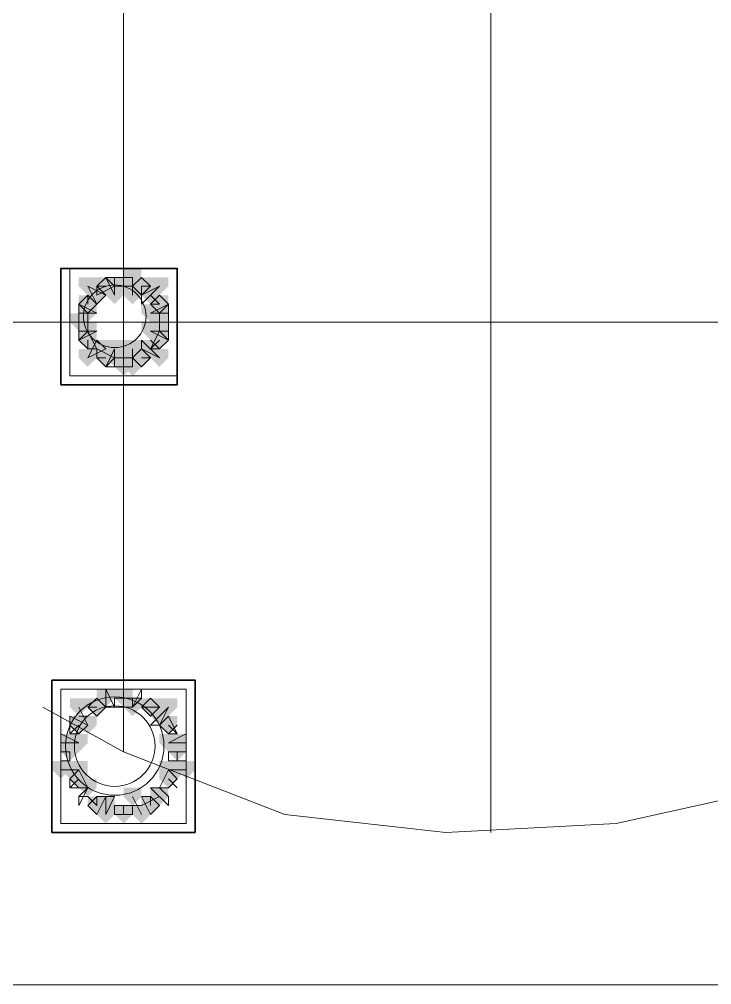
# Model space of a CAD drawing. Header units: millimetres. Extents: x 2315 to 4619, y 1334 to 1897.
# Drawn here: x 3888.82 to 3893.54, y 1534.67 to 1541.26 of the extents above; entities that cross this region are included whole.
import ezdxf

# ---------------------------------------------------------------- set-up
doc = ezdxf.new("R2010")
doc.units = ezdxf.units.MM
doc.linetypes.add('PDF_IMPORT', pattern=[1, 0.8, -0.2])
for name, color, linetype, true_color in [('PDF_10', 7, 'Continuous', 0x00b85c), ('PDF_AXIS', 7, 'Continuous', 0x00b85c), ('PDF_柱构件', 7, 'Continuous', 0x00b85c), ('PDF_转运站初步方案', 7, 'Continuous', 0x00b85c)]:
    doc.layers.add(name, color=color, linetype=linetype, true_color=true_color)
doc.layers.add('PDF_中心线层', color=1, linetype='Continuous')
doc.layers.add('PDF_粗实线层', color=7, linetype='Continuous')

msp = doc.modelspace()

# ---------------------------------------------------------------- hatches: boundary and pattern name
at = {"layer": 'PDF_10', "transparency": 33554559}
for points in [[(3889.4111, 1539.4974), (3889.3501, 1539.4974), (3889.3501, 1539.4363), (3889.4111, 1539.3752), (3889.4722, 1539.4363), (3889.4722, 1539.4974)], [(3889.4111, 1539.4974), (3889.3501, 1539.4974), (3889.3501, 1539.4363), (3889.4111, 1539.3752), (3889.4722, 1539.4363), (3889.4722, 1539.4974)], [(3889.5333, 1539.4974), (3889.4722, 1539.4974), (3889.4722, 1539.4363), (3889.5333, 1539.3752), (3889.5944, 1539.4363), (3889.5944, 1539.4974)], [(3889.5333, 1539.4974), (3889.4722, 1539.4974), (3889.4722, 1539.4363), (3889.5333, 1539.3752), (3889.5944, 1539.4363), (3889.5944, 1539.4974)], [(3889.6555, 1539.4974), (3889.5944, 1539.4974), (3889.5944, 1539.4363), (3889.6555, 1539.3752), (3889.7165, 1539.4363), (3889.7165, 1539.4974)], [(3889.6555, 1539.4974), (3889.5944, 1539.4974), (3889.5944, 1539.4363), (3889.6555, 1539.3752), (3889.7165, 1539.4363), (3889.7165, 1539.4974)], [(3889.289, 1539.3752), (3889.2279, 1539.3752), (3889.2279, 1539.3141), (3889.289, 1539.253), (3889.3501, 1539.3141), (3889.3501, 1539.3752)], [(3889.289, 1539.3752), (3889.2279, 1539.3752), (3889.2279, 1539.3141), (3889.289, 1539.253), (3889.3501, 1539.3141), (3889.3501, 1539.3752)], [(3889.289, 1539.3752), (3889.2279, 1539.3752), (3889.2279, 1539.3141), (3889.289, 1539.253), (3889.3501, 1539.3141), (3889.3501, 1539.3752)], [(3889.7776, 1539.3752), (3889.7165, 1539.3752), (3889.7165, 1539.3141), (3889.7776, 1539.253), (3889.8387, 1539.3141), (3889.8387, 1539.3752)], [(3889.7776, 1539.3752), (3889.7165, 1539.3752), (3889.7165, 1539.3141), (3889.7776, 1539.253), (3889.8387, 1539.3141), (3889.8387, 1539.3752)], [(3889.2279, 1539.253), (3889.1668, 1539.253), (3889.1668, 1539.192), (3889.2279, 1539.1309), (3889.289, 1539.192), (3889.289, 1539.253)], [(3889.2279, 1539.253), (3889.1668, 1539.253), (3889.1668, 1539.192), (3889.2279, 1539.1309), (3889.289, 1539.192), (3889.289, 1539.253)], [(3889.7776, 1539.253), (3889.7165, 1539.253), (3889.7165, 1539.192), (3889.7776, 1539.1309), (3889.8387, 1539.192), (3889.8387, 1539.253)], [(3889.7776, 1539.253), (3889.7165, 1539.253), (3889.7165, 1539.192), (3889.7776, 1539.1309), (3889.8387, 1539.192), (3889.8387, 1539.253)], [(3889.289, 1539.1309), (3889.2279, 1539.1309), (3889.2279, 1539.0698), (3889.289, 1539.0087), (3889.3501, 1539.0698), (3889.3501, 1539.1309)], [(3889.289, 1539.1309), (3889.2279, 1539.1309), (3889.2279, 1539.0698), (3889.289, 1539.0087), (3889.3501, 1539.0698), (3889.3501, 1539.1309)], [(3889.7776, 1539.1309), (3889.7165, 1539.1309), (3889.7165, 1539.0698), (3889.7776, 1539.0087), (3889.8387, 1539.0698), (3889.8387, 1539.1309)], [(3889.7776, 1539.1309), (3889.7165, 1539.1309), (3889.7165, 1539.0698), (3889.7776, 1539.0087), (3889.8387, 1539.0698), (3889.8387, 1539.1309)], [(3889.4111, 1539.0087), (3889.3501, 1539.0087), (3889.3501, 1538.9476), (3889.4111, 1538.8866), (3889.4722, 1538.9476), (3889.4722, 1539.0087)], [(3889.4111, 1539.0087), (3889.3501, 1539.0087), (3889.3501, 1538.9476), (3889.4111, 1538.8866), (3889.4722, 1538.9476), (3889.4722, 1539.0087)], [(3889.6555, 1539.0087), (3889.5944, 1539.0087), (3889.5944, 1538.9476), (3889.6555, 1538.8866), (3889.7165, 1538.9476), (3889.7165, 1539.0087)], [(3889.6555, 1539.0087), (3889.5944, 1539.0087), (3889.5944, 1538.9476), (3889.6555, 1538.8866), (3889.7165, 1538.9476), (3889.7165, 1539.0087)], [(3889.6555, 1539.0087), (3889.5944, 1539.0087), (3889.5944, 1538.9476), (3889.6555, 1538.8866), (3889.7165, 1538.9476), (3889.7165, 1539.0087)], [(3889.5333, 1538.9476), (3889.4722, 1538.9476), (3889.4722, 1538.8866), (3889.5333, 1538.8255), (3889.5944, 1538.8866), (3889.5944, 1538.9476)], [(3889.5333, 1538.9476), (3889.4722, 1538.9476), (3889.4722, 1538.8866), (3889.5333, 1538.8255), (3889.5944, 1538.8866), (3889.5944, 1538.9476)], [(3889.5333, 1536.6876), (3889.4722, 1536.6876), (3889.4722, 1536.6265), (3889.5333, 1536.5655), (3889.5944, 1536.6265), (3889.5944, 1536.6876)], [(3889.5333, 1536.6876), (3889.4722, 1536.6876), (3889.4722, 1536.6265), (3889.5333, 1536.5655), (3889.5944, 1536.6265), (3889.5944, 1536.6876)], [(3889.3501, 1536.6265), (3889.289, 1536.6265), (3889.289, 1536.5655), (3889.3501, 1536.5044), (3889.4111, 1536.5655), (3889.4111, 1536.6265)], [(3889.3501, 1536.6265), (3889.289, 1536.6265), (3889.289, 1536.5655), (3889.3501, 1536.5044), (3889.4111, 1536.5655), (3889.4111, 1536.6265)], [(3889.3501, 1536.6265), (3889.289, 1536.6265), (3889.289, 1536.5655), (3889.3501, 1536.5044), (3889.4111, 1536.5655), (3889.4111, 1536.6265)], [(3889.7165, 1536.6265), (3889.6555, 1536.6265), (3889.6555, 1536.5655), (3889.7165, 1536.5044), (3889.7776, 1536.5655), (3889.7776, 1536.6265)], [(3889.7165, 1536.6265), (3889.6555, 1536.6265), (3889.6555, 1536.5655), (3889.7165, 1536.5044), (3889.7776, 1536.5655), (3889.7776, 1536.6265)], [(3889.7165, 1536.6265), (3889.6555, 1536.6265), (3889.6555, 1536.5655), (3889.7165, 1536.5044), (3889.7776, 1536.5655), (3889.7776, 1536.6265)], [(3889.2279, 1536.5044), (3889.1668, 1536.5044), (3889.1668, 1536.4433), (3889.2279, 1536.3822), (3889.289, 1536.4433), (3889.289, 1536.5044)], [(3889.2279, 1536.5044), (3889.1668, 1536.5044), (3889.1668, 1536.4433), (3889.2279, 1536.3822), (3889.289, 1536.4433), (3889.289, 1536.5044)], [(3889.8387, 1536.5044), (3889.7776, 1536.5044), (3889.7776, 1536.4433), (3889.8387, 1536.3822), (3889.8998, 1536.4433), (3889.8998, 1536.5044)], [(3889.8387, 1536.5044), (3889.7776, 1536.5044), (3889.7776, 1536.4433), (3889.8387, 1536.3822), (3889.8998, 1536.4433), (3889.8998, 1536.5044)], [(3889.1668, 1536.3211), (3889.1057, 1536.3211), (3889.1057, 1536.2601), (3889.1668, 1536.199), (3889.2279, 1536.2601), (3889.2279, 1536.3211)], [(3889.1668, 1536.3211), (3889.1057, 1536.3211), (3889.1057, 1536.2601), (3889.1668, 1536.199), (3889.2279, 1536.2601), (3889.2279, 1536.3211)], [(3889.8998, 1536.3211), (3889.8387, 1536.3211), (3889.8387, 1536.2601), (3889.8998, 1536.199), (3889.9609, 1536.2601), (3889.9609, 1536.3211)], [(3889.8998, 1536.3211), (3889.8387, 1536.3211), (3889.8387, 1536.2601), (3889.8998, 1536.199), (3889.9609, 1536.2601), (3889.9609, 1536.3211)], [(3889.8998, 1536.3211), (3889.8387, 1536.3211), (3889.8387, 1536.2601), (3889.8998, 1536.199), (3889.9609, 1536.2601), (3889.9609, 1536.3211)], [(3889.2279, 1536.1379), (3889.1668, 1536.1379), (3889.1668, 1536.0768), (3889.2279, 1536.0157), (3889.289, 1536.0768), (3889.289, 1536.1379)], [(3889.2279, 1536.1379), (3889.1668, 1536.1379), (3889.1668, 1536.0768), (3889.2279, 1536.0157), (3889.289, 1536.0768), (3889.289, 1536.1379)], [(3889.8387, 1536.1379), (3889.7776, 1536.1379), (3889.7776, 1536.0768), (3889.8387, 1536.0157), (3889.8998, 1536.0768), (3889.8998, 1536.1379)], [(3889.8387, 1536.1379), (3889.7776, 1536.1379), (3889.7776, 1536.0768), (3889.8387, 1536.0157), (3889.8998, 1536.0768), (3889.8998, 1536.1379)], [(3889.3501, 1535.9547), (3889.289, 1535.9547), (3889.289, 1535.8936), (3889.3501, 1535.8325), (3889.4111, 1535.8936), (3889.4111, 1535.9547)], [(3889.3501, 1535.9547), (3889.289, 1535.9547), (3889.289, 1535.8936), (3889.3501, 1535.8325), (3889.4111, 1535.8936), (3889.4111, 1535.9547)], [(3889.7165, 1535.9547), (3889.6555, 1535.9547), (3889.6555, 1535.8936), (3889.7165, 1535.8325), (3889.7776, 1535.8936), (3889.7776, 1535.9547)], [(3889.7165, 1535.9547), (3889.6555, 1535.9547), (3889.6555, 1535.8936), (3889.7165, 1535.8325), (3889.7776, 1535.8936), (3889.7776, 1535.9547)], [(3889.5333, 1535.8936), (3889.4722, 1535.8936), (3889.4722, 1535.8325), (3889.5333, 1535.7714), (3889.5944, 1535.8325), (3889.5944, 1535.8936)], [(3889.5333, 1535.8936), (3889.4722, 1535.8936), (3889.4722, 1535.8325), (3889.5333, 1535.7714), (3889.5944, 1535.8325), (3889.5944, 1535.8936)]]:
    msp.add_hatch(color=6, dxfattribs=at).paths.add_polyline_path(points)
at = {"layer": 'PDF_柱构件', "transparency": 33554559}
for points in [[(3889.5944, 1539.5584), (3889.5333, 1539.5584), (3889.5333, 1539.4974), (3889.5944, 1539.4363), (3889.6555, 1539.4974), (3889.6555, 1539.5584)], [(3889.289, 1539.4974), (3889.2279, 1539.4974), (3889.2279, 1539.4363), (3889.289, 1539.3752), (3889.3501, 1539.4363), (3889.3501, 1539.4974)], [(3889.3501, 1539.4363), (3889.289, 1539.4363), (3889.289, 1539.3752), (3889.3501, 1539.3141), (3889.4111, 1539.3752), (3889.4111, 1539.4363)], [(3889.4722, 1539.4974), (3889.4111, 1539.4974), (3889.4111, 1539.4363), (3889.4722, 1539.3752), (3889.5333, 1539.4363), (3889.5333, 1539.4974)], [(3889.4722, 1539.4363), (3889.4111, 1539.4363), (3889.4111, 1539.3752), (3889.4722, 1539.3141), (3889.5333, 1539.3752), (3889.5333, 1539.4363)], [(3889.5944, 1539.4974), (3889.5333, 1539.4974), (3889.5333, 1539.4363), (3889.5944, 1539.3752), (3889.6555, 1539.4363), (3889.6555, 1539.4974)], [(3889.5944, 1539.4363), (3889.5333, 1539.4363), (3889.5333, 1539.3752), (3889.5944, 1539.3141), (3889.6555, 1539.3752), (3889.6555, 1539.4363)], [(3889.7165, 1539.4363), (3889.6555, 1539.4363), (3889.6555, 1539.3752), (3889.7165, 1539.3141), (3889.7776, 1539.3752), (3889.7776, 1539.4363)], [(3889.7776, 1539.4974), (3889.7165, 1539.4974), (3889.7165, 1539.4363), (3889.7776, 1539.3752), (3889.8387, 1539.4363), (3889.8387, 1539.4974)], [(3889.289, 1539.3141), (3889.2279, 1539.3141), (3889.2279, 1539.253), (3889.289, 1539.192), (3889.3501, 1539.253), (3889.3501, 1539.3141)], [(3889.7165, 1539.3141), (3889.6555, 1539.3141), (3889.6555, 1539.253), (3889.7165, 1539.192), (3889.7776, 1539.253), (3889.7776, 1539.3141)], [(3889.7776, 1539.3141), (3889.7165, 1539.3141), (3889.7165, 1539.253), (3889.7776, 1539.192), (3889.8387, 1539.253), (3889.8387, 1539.3141)], [(3889.289, 1539.192), (3889.2279, 1539.192), (3889.2279, 1539.1309), (3889.289, 1539.0698), (3889.3501, 1539.1309), (3889.3501, 1539.192)], [(3889.7165, 1539.192), (3889.6555, 1539.192), (3889.6555, 1539.1309), (3889.7165, 1539.0698), (3889.7776, 1539.1309), (3889.7776, 1539.192)], [(3889.7776, 1539.192), (3889.7165, 1539.192), (3889.7165, 1539.1309), (3889.7776, 1539.0698), (3889.8387, 1539.1309), (3889.8387, 1539.192)], [(3889.3501, 1539.0698), (3889.289, 1539.0698), (3889.289, 1539.0087), (3889.3501, 1538.9476), (3889.4111, 1539.0087), (3889.4111, 1539.0698)], [(3889.4722, 1539.0698), (3889.4111, 1539.0698), (3889.4111, 1539.0087), (3889.4722, 1538.9476), (3889.5333, 1539.0087), (3889.5333, 1539.0698)], [(3889.5944, 1539.0698), (3889.5333, 1539.0698), (3889.5333, 1539.0087), (3889.5944, 1538.9476), (3889.6555, 1539.0087), (3889.6555, 1539.0698)], [(3889.7165, 1539.0698), (3889.6555, 1539.0698), (3889.6555, 1539.0087), (3889.7165, 1538.9476), (3889.7776, 1539.0087), (3889.7776, 1539.0698)], [(3889.289, 1539.0087), (3889.2279, 1539.0087), (3889.2279, 1538.9476), (3889.289, 1538.8866), (3889.3501, 1538.9476), (3889.3501, 1539.0087)], [(3889.4722, 1539.0087), (3889.4111, 1539.0087), (3889.4111, 1538.9476), (3889.4722, 1538.8866), (3889.5333, 1538.9476), (3889.5333, 1539.0087)], [(3889.5944, 1539.0087), (3889.5333, 1539.0087), (3889.5333, 1538.9476), (3889.5944, 1538.8866), (3889.6555, 1538.9476), (3889.6555, 1539.0087)], [(3889.7776, 1539.0087), (3889.7165, 1539.0087), (3889.7165, 1538.9476), (3889.7776, 1538.8866), (3889.8387, 1538.9476), (3889.8387, 1539.0087)], [(3889.5944, 1538.9476), (3889.5333, 1538.9476), (3889.5333, 1538.8866), (3889.5944, 1538.8255), (3889.6555, 1538.8866), (3889.6555, 1538.9476)], [(3889.4111, 1536.6876), (3889.3501, 1536.6876), (3889.3501, 1536.6265), (3889.4111, 1536.5655), (3889.4722, 1536.6265), (3889.4722, 1536.6876)], [(3889.2279, 1536.6265), (3889.1668, 1536.6265), (3889.1668, 1536.5655), (3889.2279, 1536.5044), (3889.289, 1536.5655), (3889.289, 1536.6265)], [(3889.5944, 1536.6265), (3889.5333, 1536.6265), (3889.5333, 1536.5655), (3889.5944, 1536.5044), (3889.6555, 1536.5655), (3889.6555, 1536.6265)], [(3889.8387, 1536.6265), (3889.7776, 1536.6265), (3889.7776, 1536.5655), (3889.8387, 1536.5044), (3889.8998, 1536.5655), (3889.8998, 1536.6265)], [(3889.7776, 1536.5655), (3889.7165, 1536.5655), (3889.7165, 1536.5044), (3889.7776, 1536.4433), (3889.8387, 1536.5044), (3889.8387, 1536.5655)], [(3889.289, 1536.5044), (3889.2279, 1536.5044), (3889.2279, 1536.4433), (3889.289, 1536.3822), (3889.3501, 1536.4433), (3889.3501, 1536.5044)], [(3889.1668, 1536.3822), (3889.1057, 1536.3822), (3889.1057, 1536.3211), (3889.1668, 1536.2601), (3889.2279, 1536.3211), (3889.2279, 1536.3822)], [(3889.2279, 1536.3822), (3889.1668, 1536.3822), (3889.1668, 1536.3211), (3889.2279, 1536.2601), (3889.289, 1536.3211), (3889.289, 1536.3822)], [(3889.8387, 1536.3822), (3889.7776, 1536.3822), (3889.7776, 1536.3211), (3889.8387, 1536.2601), (3889.8998, 1536.3211), (3889.8998, 1536.3822)], [(3889.8998, 1536.3822), (3889.8387, 1536.3822), (3889.8387, 1536.3211), (3889.8998, 1536.2601), (3889.9609, 1536.3211), (3889.9609, 1536.3822)], [(3889.1057, 1536.199), (3889.0447, 1536.199), (3889.0447, 1536.1379), (3889.1057, 1536.0768), (3889.1668, 1536.1379), (3889.1668, 1536.199)], [(3889.1668, 1536.199), (3889.1057, 1536.199), (3889.1057, 1536.1379), (3889.1668, 1536.0768), (3889.2279, 1536.1379), (3889.2279, 1536.199)], [(3889.2279, 1536.199), (3889.1668, 1536.199), (3889.1668, 1536.1379), (3889.2279, 1536.0768), (3889.289, 1536.1379), (3889.289, 1536.199)], [(3889.8387, 1536.199), (3889.7776, 1536.199), (3889.7776, 1536.1379), (3889.8387, 1536.0768), (3889.8998, 1536.1379), (3889.8998, 1536.199)], [(3889.8998, 1536.199), (3889.8387, 1536.199), (3889.8387, 1536.1379), (3889.8998, 1536.0768), (3889.9609, 1536.1379), (3889.9609, 1536.199)], [(3889.9609, 1536.199), (3889.8998, 1536.199), (3889.8998, 1536.1379), (3889.9609, 1536.0768), (3890.022, 1536.1379), (3890.022, 1536.199)], [(3889.289, 1536.0768), (3889.2279, 1536.0768), (3889.2279, 1536.0157), (3889.289, 1535.9547), (3889.3501, 1536.0157), (3889.3501, 1536.0768)], [(3889.5944, 1536.0157), (3889.5333, 1536.0157), (3889.5333, 1535.9547), (3889.5944, 1535.8936), (3889.6555, 1535.9547), (3889.6555, 1536.0157)], [(3889.7776, 1536.0157), (3889.7165, 1536.0157), (3889.7165, 1535.9547), (3889.7776, 1535.8936), (3889.8387, 1535.9547), (3889.8387, 1536.0157)], [(3889.4111, 1535.9547), (3889.3501, 1535.9547), (3889.3501, 1535.8936), (3889.4111, 1535.8325), (3889.4722, 1535.8936), (3889.4722, 1535.9547)], [(3889.4111, 1535.8936), (3889.3501, 1535.8936), (3889.3501, 1535.8325), (3889.4111, 1535.7714), (3889.4722, 1535.8325), (3889.4722, 1535.8936)], [(3889.6555, 1535.8936), (3889.5944, 1535.8936), (3889.5944, 1535.8325), (3889.6555, 1535.7714), (3889.7165, 1535.8325), (3889.7165, 1535.8936)]]:
    msp.add_hatch(color=6, dxfattribs=at).paths.add_polyline_path(points)
at = {"layer": 'PDF_转运站初步方案', "transparency": 33554559}
for points in [[(3889.4111, 1539.4974), (3889.3501, 1539.4974), (3889.3501, 1539.4363), (3889.4111, 1539.3752), (3889.4722, 1539.4363), (3889.4722, 1539.4974)], [(3889.4111, 1539.4974), (3889.3501, 1539.4974), (3889.3501, 1539.4363), (3889.4111, 1539.3752), (3889.4722, 1539.4363), (3889.4722, 1539.4974)], [(3889.5333, 1539.4974), (3889.4722, 1539.4974), (3889.4722, 1539.4363), (3889.5333, 1539.3752), (3889.5944, 1539.4363), (3889.5944, 1539.4974)], [(3889.5333, 1539.4974), (3889.4722, 1539.4974), (3889.4722, 1539.4363), (3889.5333, 1539.3752), (3889.5944, 1539.4363), (3889.5944, 1539.4974)], [(3889.6555, 1539.4974), (3889.5944, 1539.4974), (3889.5944, 1539.4363), (3889.6555, 1539.3752), (3889.7165, 1539.4363), (3889.7165, 1539.4974)], [(3889.6555, 1539.4974), (3889.5944, 1539.4974), (3889.5944, 1539.4363), (3889.6555, 1539.3752), (3889.7165, 1539.4363), (3889.7165, 1539.4974)], [(3889.289, 1539.3752), (3889.2279, 1539.3752), (3889.2279, 1539.3141), (3889.289, 1539.253), (3889.3501, 1539.3141), (3889.3501, 1539.3752)], [(3889.289, 1539.3752), (3889.2279, 1539.3752), (3889.2279, 1539.3141), (3889.289, 1539.253), (3889.3501, 1539.3141), (3889.3501, 1539.3752)], [(3889.7776, 1539.3752), (3889.7165, 1539.3752), (3889.7165, 1539.3141), (3889.7776, 1539.253), (3889.8387, 1539.3141), (3889.8387, 1539.3752)], [(3889.7776, 1539.3752), (3889.7165, 1539.3752), (3889.7165, 1539.3141), (3889.7776, 1539.253), (3889.8387, 1539.3141), (3889.8387, 1539.3752)], [(3889.2279, 1539.253), (3889.1668, 1539.253), (3889.1668, 1539.192), (3889.2279, 1539.1309), (3889.289, 1539.192), (3889.289, 1539.253)], [(3889.2279, 1539.253), (3889.1668, 1539.253), (3889.1668, 1539.192), (3889.2279, 1539.1309), (3889.289, 1539.192), (3889.289, 1539.253)], [(3889.7776, 1539.253), (3889.7165, 1539.253), (3889.7165, 1539.192), (3889.7776, 1539.1309), (3889.8387, 1539.192), (3889.8387, 1539.253)], [(3889.7776, 1539.253), (3889.7165, 1539.253), (3889.7165, 1539.192), (3889.7776, 1539.1309), (3889.8387, 1539.192), (3889.8387, 1539.253)], [(3889.289, 1539.1309), (3889.2279, 1539.1309), (3889.2279, 1539.0698), (3889.289, 1539.0087), (3889.3501, 1539.0698), (3889.3501, 1539.1309)], [(3889.289, 1539.1309), (3889.2279, 1539.1309), (3889.2279, 1539.0698), (3889.289, 1539.0087), (3889.3501, 1539.0698), (3889.3501, 1539.1309)], [(3889.7776, 1539.1309), (3889.7165, 1539.1309), (3889.7165, 1539.0698), (3889.7776, 1539.0087), (3889.8387, 1539.0698), (3889.8387, 1539.1309)], [(3889.7776, 1539.1309), (3889.7165, 1539.1309), (3889.7165, 1539.0698), (3889.7776, 1539.0087), (3889.8387, 1539.0698), (3889.8387, 1539.1309)], [(3889.4111, 1539.0087), (3889.3501, 1539.0087), (3889.3501, 1538.9476), (3889.4111, 1538.8866), (3889.4722, 1538.9476), (3889.4722, 1539.0087)], [(3889.4111, 1539.0087), (3889.3501, 1539.0087), (3889.3501, 1538.9476), (3889.4111, 1538.8866), (3889.4722, 1538.9476), (3889.4722, 1539.0087)], [(3889.6555, 1539.0087), (3889.5944, 1539.0087), (3889.5944, 1538.9476), (3889.6555, 1538.8866), (3889.7165, 1538.9476), (3889.7165, 1539.0087)], [(3889.6555, 1539.0087), (3889.5944, 1539.0087), (3889.5944, 1538.9476), (3889.6555, 1538.8866), (3889.7165, 1538.9476), (3889.7165, 1539.0087)], [(3889.5333, 1538.9476), (3889.4722, 1538.9476), (3889.4722, 1538.8866), (3889.5333, 1538.8255), (3889.5944, 1538.8866), (3889.5944, 1538.9476)], [(3889.5333, 1538.9476), (3889.4722, 1538.9476), (3889.4722, 1538.8866), (3889.5333, 1538.8255), (3889.5944, 1538.8866), (3889.5944, 1538.9476)], [(3889.5333, 1536.6876), (3889.4722, 1536.6876), (3889.4722, 1536.6265), (3889.5333, 1536.5655), (3889.5944, 1536.6265), (3889.5944, 1536.6876)], [(3889.5333, 1536.6876), (3889.4722, 1536.6876), (3889.4722, 1536.6265), (3889.5333, 1536.5655), (3889.5944, 1536.6265), (3889.5944, 1536.6876)], [(3889.3501, 1536.6265), (3889.289, 1536.6265), (3889.289, 1536.5655), (3889.3501, 1536.5044), (3889.4111, 1536.5655), (3889.4111, 1536.6265)], [(3889.3501, 1536.6265), (3889.289, 1536.6265), (3889.289, 1536.5655), (3889.3501, 1536.5044), (3889.4111, 1536.5655), (3889.4111, 1536.6265)], [(3889.7165, 1536.6265), (3889.6555, 1536.6265), (3889.6555, 1536.5655), (3889.7165, 1536.5044), (3889.7776, 1536.5655), (3889.7776, 1536.6265)], [(3889.7165, 1536.6265), (3889.6555, 1536.6265), (3889.6555, 1536.5655), (3889.7165, 1536.5044), (3889.7776, 1536.5655), (3889.7776, 1536.6265)], [(3889.2279, 1536.5044), (3889.1668, 1536.5044), (3889.1668, 1536.4433), (3889.2279, 1536.3822), (3889.289, 1536.4433), (3889.289, 1536.5044)], [(3889.2279, 1536.5044), (3889.1668, 1536.5044), (3889.1668, 1536.4433), (3889.2279, 1536.3822), (3889.289, 1536.4433), (3889.289, 1536.5044)], [(3889.8387, 1536.5044), (3889.7776, 1536.5044), (3889.7776, 1536.4433), (3889.8387, 1536.3822), (3889.8998, 1536.4433), (3889.8998, 1536.5044)], [(3889.8387, 1536.5044), (3889.7776, 1536.5044), (3889.7776, 1536.4433), (3889.8387, 1536.3822), (3889.8998, 1536.4433), (3889.8998, 1536.5044)], [(3889.1668, 1536.3211), (3889.1057, 1536.3211), (3889.1057, 1536.2601), (3889.1668, 1536.199), (3889.2279, 1536.2601), (3889.2279, 1536.3211)], [(3889.1668, 1536.3211), (3889.1057, 1536.3211), (3889.1057, 1536.2601), (3889.1668, 1536.199), (3889.2279, 1536.2601), (3889.2279, 1536.3211)], [(3889.8998, 1536.3211), (3889.8387, 1536.3211), (3889.8387, 1536.2601), (3889.8998, 1536.199), (3889.9609, 1536.2601), (3889.9609, 1536.3211)], [(3889.8998, 1536.3211), (3889.8387, 1536.3211), (3889.8387, 1536.2601), (3889.8998, 1536.199), (3889.9609, 1536.2601), (3889.9609, 1536.3211)], [(3889.2279, 1536.1379), (3889.1668, 1536.1379), (3889.1668, 1536.0768), (3889.2279, 1536.0157), (3889.289, 1536.0768), (3889.289, 1536.1379)], [(3889.2279, 1536.1379), (3889.1668, 1536.1379), (3889.1668, 1536.0768), (3889.2279, 1536.0157), (3889.289, 1536.0768), (3889.289, 1536.1379)], [(3889.8387, 1536.1379), (3889.7776, 1536.1379), (3889.7776, 1536.0768), (3889.8387, 1536.0157), (3889.8998, 1536.0768), (3889.8998, 1536.1379)], [(3889.8387, 1536.1379), (3889.7776, 1536.1379), (3889.7776, 1536.0768), (3889.8387, 1536.0157), (3889.8998, 1536.0768), (3889.8998, 1536.1379)], [(3889.3501, 1535.9547), (3889.289, 1535.9547), (3889.289, 1535.8936), (3889.3501, 1535.8325), (3889.4111, 1535.8936), (3889.4111, 1535.9547)], [(3889.3501, 1535.9547), (3889.289, 1535.9547), (3889.289, 1535.8936), (3889.3501, 1535.8325), (3889.4111, 1535.8936), (3889.4111, 1535.9547)], [(3889.7165, 1535.9547), (3889.6555, 1535.9547), (3889.6555, 1535.8936), (3889.7165, 1535.8325), (3889.7776, 1535.8936), (3889.7776, 1535.9547)], [(3889.7165, 1535.9547), (3889.6555, 1535.9547), (3889.6555, 1535.8936), (3889.7165, 1535.8325), (3889.7776, 1535.8936), (3889.7776, 1535.9547)], [(3889.5333, 1535.8936), (3889.4722, 1535.8936), (3889.4722, 1535.8325), (3889.5333, 1535.7714), (3889.5944, 1535.8325), (3889.5944, 1535.8936)], [(3889.5333, 1535.8936), (3889.4722, 1535.8936), (3889.4722, 1535.8325), (3889.5333, 1535.7714), (3889.5944, 1535.8325), (3889.5944, 1535.8936)]]:
    msp.add_hatch(color=6, dxfattribs=at).paths.add_polyline_path(points)

# ---------------------------------------------------------------- linework, layer by layer
at = {"layer": 'PDF_10', "color": 6, "lineweight": 18}
for points in [[(3889.4111, 1539.4363), (3889.3501, 1539.4363), (3889.4111, 1539.3752)], [(3889.5944, 1539.4363), (3889.4722, 1539.4363)], [(3889.5333, 1539.4363), (3889.5333, 1539.4974)], [(3889.7165, 1539.4363), (3889.6555, 1539.4363), (3889.6555, 1539.3752)], [(3889.289, 1539.3752), (3889.289, 1539.3141)], [(3889.7165, 1539.3141), (3889.7776, 1539.3141), (3889.7165, 1539.3752)], [(3889.2279, 1539.253), (3889.2279, 1539.1309)], [(3889.7776, 1539.1309), (3889.7776, 1539.253)], [(3889.289, 1539.192), (3889.2279, 1539.192)], [(3889.7776, 1539.192), (3889.8387, 1539.192)], [(3889.289, 1539.0087), (3889.289, 1539.0698), (3889.289, 1539.0087)], [(3889.7165, 1539.0087), (3889.7776, 1539.0698)], [(3889.7165, 1539.0698), (3889.7776, 1539.0087)], [(3889.3501, 1538.9476), (3889.4111, 1538.9476), (3889.3501, 1538.9476)], [(3889.5333, 1538.9476), (3889.5333, 1538.8866)], [(3889.6555, 1538.9476), (3889.7165, 1538.9476)], [(3889.4722, 1538.8866), (3889.5944, 1538.8866)], [(3889.4722, 1536.6265), (3889.5944, 1536.6265)], [(3889.5333, 1536.5655), (3889.5333, 1536.6265)], [(3889.289, 1536.5655), (3889.3501, 1536.5655)], [(3889.6555, 1536.5655), (3889.7776, 1536.5655)], [(3889.1668, 1536.3822), (3889.2279, 1536.4433)], [(3889.2279, 1536.3822), (3889.1668, 1536.4433)], [(3889.8387, 1536.4433), (3889.8998, 1536.3822)], [(3889.8387, 1536.3822), (3889.8998, 1536.4433)], [(3889.1668, 1536.199), (3889.1668, 1536.2601), (3889.1057, 1536.2601)], [(3889.8998, 1536.2601), (3889.8998, 1536.199)], [(3889.2279, 1536.0157), (3889.1668, 1536.0768)], [(3889.2279, 1536.0768), (3889.1668, 1536.0157)], [(3889.8998, 1536.0768), (3889.8387, 1536.0157)], [(3889.8387, 1536.0768), (3889.8998, 1536.0157)], [(3889.3501, 1535.9547), (3889.3501, 1535.8936), (3889.289, 1535.9547)], [(3889.7776, 1535.9547), (3889.6555, 1535.8936)], [(3889.7165, 1535.9547), (3889.7165, 1535.8936)], [(3889.5333, 1535.8936), (3889.5333, 1535.8325)], [(3889.5944, 1535.8325), (3889.4722, 1535.8325)]]:
    msp.add_lwpolyline(points, dxfattribs=at)
at = {"layer": 'PDF_AXIS', "color": 6, "lineweight": 18}
for points in [[(3889.1668, 1538.8255), (3889.1668, 1539.5584), (3889.8998, 1539.5584), (3889.8998, 1538.8255)], [(3889.9609, 1535.7714), (3889.9609, 1536.6876), (3889.1057, 1536.6876), (3889.1057, 1535.7714)]]:
    msp.add_lwpolyline(points, close=True, dxfattribs=at)
at = {"layer": 'PDF_中心线层', "color": 5, "linetype": 'PDF_IMPORT', "lineweight": 18, "ltscale": 14.048656}
msp.add_lwpolyline([(3843.0506, 1534.672), (3913.0495, 1534.672), (3913.0495, 1561.6698), (3843.0506, 1561.6698), (3843.0506, 1534.672)], dxfattribs=at)
at = {"layer": 'PDF_中心线层', "color": 6, "lineweight": 18}
msp.add_lwpolyline([(3892.0376, 1535.7103), (3892.0376, 1547.6822)], close=True, dxfattribs=at)
for points in [[(3889.5333, 1547.1325), (3889.5333, 1536.2601)], [(3898.0236, 1541.6352), (3898.0236, 1541.1466), (3897.7793, 1539.986), (3897.3517, 1538.9476), (3896.7409, 1537.9703), (3895.9468, 1537.1763), (3895.0306, 1536.5044), (3893.9922, 1536.0157), (3892.8928, 1535.7714), (3891.7322, 1535.7103), (3890.6328, 1535.8325), (3889.5333, 1536.2601), (3888.9836, 1536.5655)], [(3897.4738, 1539.192), (3886.6014, 1539.192)]]:
    msp.add_lwpolyline(points, dxfattribs=at)
at = {"layer": 'PDF_柱构件', "color": 6, "lineweight": 18}
for points in [[(3889.289, 1539.4363), (3889.4111, 1539.3752), (3889.3501, 1539.3141)], [(3889.4722, 1539.4363), (3889.3501, 1539.3752), (3889.3501, 1539.4363), (3889.4111, 1539.4974)], [(3889.4722, 1539.4974), (3889.4722, 1539.3752), (3889.4111, 1539.4974)], [(3889.5944, 1539.4363), (3889.4722, 1539.4363), (3889.4722, 1539.4974), (3889.5944, 1539.4974)], [(3889.5944, 1539.4974), (3889.5944, 1539.3752)], [(3889.6555, 1539.3752), (3889.5944, 1539.4363), (3889.6555, 1539.4974), (3889.7165, 1539.4363)], [(3889.7776, 1539.4363), (3889.6555, 1539.3141), (3889.6555, 1539.3752)], [(3889.3501, 1539.3141), (3889.289, 1539.253), (3889.2279, 1539.3141), (3889.289, 1539.3752)], [(3889.7776, 1539.253), (3889.7165, 1539.3141), (3889.7776, 1539.3752), (3889.8387, 1539.3141)], [(3889.2279, 1539.3141), (3889.3501, 1539.253), (3889.289, 1539.253), (3889.2279, 1539.253)], [(3889.8387, 1539.253), (3889.7165, 1539.253), (3889.8387, 1539.3141)], [(3889.289, 1539.253), (3889.289, 1539.1309), (3889.2279, 1539.1309), (3889.2279, 1539.253)], [(3889.7776, 1539.1309), (3889.7776, 1539.253), (3889.8387, 1539.253), (3889.8387, 1539.1309)], [(3889.2279, 1539.1309), (3889.289, 1539.1309), (3889.3501, 1539.1309), (3889.2279, 1539.0698)], [(3889.289, 1539.1309), (3889.3501, 1539.0087), (3889.289, 1539.0087), (3889.2279, 1539.0698)], [(3889.8387, 1539.0698), (3889.7165, 1539.1309), (3889.8387, 1539.1309)], [(3889.7165, 1539.0087), (3889.7776, 1539.1309), (3889.8387, 1539.0698), (3889.7776, 1539.0087)], [(3889.289, 1538.9476), (3889.3501, 1539.0698), (3889.4111, 1539.0087)], [(3889.7776, 1538.9476), (3889.6555, 1539.0087), (3889.6555, 1539.0698)], [(3889.3501, 1539.0087), (3889.4722, 1538.9476), (3889.4111, 1538.8866), (3889.3501, 1538.9476)], [(3889.4111, 1538.8866), (3889.4722, 1539.0087), (3889.4722, 1538.8866)], [(3889.5944, 1538.8866), (3889.5944, 1539.0087)], [(3889.5944, 1538.9476), (3889.6555, 1539.0087), (3889.7165, 1538.9476), (3889.6555, 1538.8866)], [(3889.4722, 1538.9476), (3889.5944, 1538.9476), (3889.5944, 1538.8866), (3889.4722, 1538.8866)], [(3889.4111, 1536.6265), (3889.4111, 1536.5655), (3889.4722, 1536.5655), (3889.4111, 1536.6876)], [(3889.6555, 1536.6876), (3889.5944, 1536.5655), (3889.6555, 1536.6265)], [(3889.3501, 1536.5044), (3889.4111, 1536.5655), (3889.3501, 1536.6265), (3889.289, 1536.5655)], [(3889.4722, 1536.5655), (3889.5944, 1536.5655), (3889.5944, 1536.6265), (3889.4722, 1536.6265)], [(3889.6555, 1536.5655), (3889.7165, 1536.5044), (3889.7776, 1536.5655), (3889.7165, 1536.6265)], [(3889.2279, 1536.5655), (3889.289, 1536.4433)], [(3889.8387, 1536.5655), (3889.7165, 1536.4433), (3889.7776, 1536.4433)], [(3889.2279, 1536.3822), (3889.289, 1536.4433), (3889.1668, 1536.5044), (3889.1668, 1536.3822)], [(3889.7776, 1536.4433), (3889.8387, 1536.3822), (3889.8998, 1536.3822), (3889.8387, 1536.5044)], [(3889.1057, 1536.3211), (3889.2279, 1536.3211), (3889.1057, 1536.3822)], [(3889.9609, 1536.3822), (3889.8387, 1536.3211), (3889.9609, 1536.3211)], [(3889.1668, 1536.199), (3889.1668, 1536.2601), (3889.1057, 1536.2601), (3889.1057, 1536.199)], [(3889.8387, 1536.2601), (3889.8387, 1536.199), (3889.9609, 1536.199), (3889.9609, 1536.2601)], [(3889.1057, 1536.1379), (3889.2279, 1536.1379)], [(3889.289, 1536.0157), (3889.2279, 1536.1379), (3889.1668, 1536.0768), (3889.1668, 1536.0157)], [(3889.8387, 1536.1379), (3889.7776, 1536.0157), (3889.8387, 1536.0157), (3889.8998, 1536.0768)], [(3889.9609, 1536.1379), (3889.8387, 1536.1379)], [(3889.2279, 1535.8936), (3889.289, 1536.0157), (3889.2279, 1535.9547)], [(3889.8387, 1535.9547), (3889.7776, 1536.0157), (3889.7165, 1536.0157), (3889.8387, 1535.8936)], [(3889.4111, 1535.9547), (3889.3501, 1535.9547), (3889.289, 1535.8936), (3889.3501, 1535.8325)], [(3889.4111, 1535.8325), (3889.4722, 1535.9547), (3889.4111, 1535.9547)], [(3889.6555, 1535.8325), (3889.5944, 1535.9547)], [(3889.7165, 1535.9547), (3889.6555, 1535.9547), (3889.7165, 1535.8325), (3889.7776, 1535.8936)], [(3889.5944, 1535.8936), (3889.4722, 1535.8936), (3889.4722, 1535.8325), (3889.5944, 1535.8325)]]:
    msp.add_lwpolyline(points, close=True, dxfattribs=at)
for points in [[(3889.5944, 1536.6265), (3889.6555, 1536.6265)], [(3889.2279, 1536.5044), (3889.289, 1536.5044)], [(3889.289, 1535.9547), (3889.2279, 1535.9547)], [(3889.6555, 1535.8936), (3889.5944, 1535.8936)]]:
    msp.add_lwpolyline(points, dxfattribs=at)
at = {"layer": 'PDF_粗实线层', "color": 6, "lineweight": 35}
for points in [[(3889.1057, 1538.7644), (3889.8998, 1538.7644), (3889.8998, 1539.5584), (3889.1057, 1539.5584)], [(3890.022, 1535.7103), (3890.022, 1536.7487), (3889.0447, 1536.7487), (3889.0447, 1535.7103)]]:
    msp.add_lwpolyline(points, close=True, dxfattribs=at)
at = {"layer": 'PDF_转运站初步方案', "color": 6, "lineweight": 18}
for centre, radius in [((3889.4729, 1539.2318), 0.2138), ((3889.4729, 1539.2318), 0.2138), ((3889.4729, 1536.2997), 0.3359), ((3889.4729, 1536.2997), 0.2749)]:
    msp.add_circle(centre, radius, dxfattribs=at)

doc.saveas('drawing.dxf')
